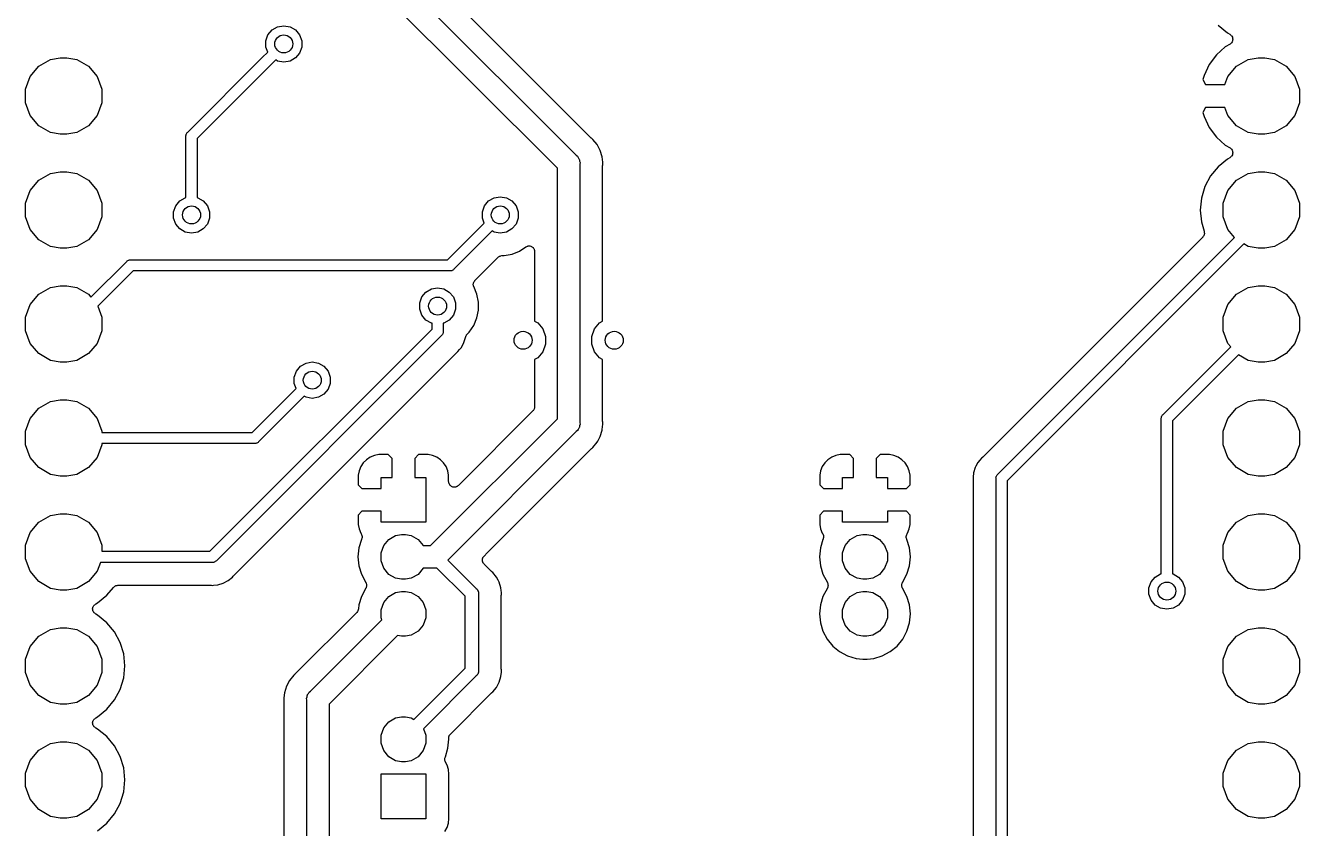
# Model space of a CAD drawing. Extents: x 10 to 287, y -200 to -10.
# Drawn here: x 113.37 to 141.77, y -114.38 to -96.49 of the extents above; entities that cross this region are included whole.
import ezdxf

# ---------------------------------------------------------------- set-up
doc = ezdxf.new("R2010")
doc.units = 0
doc.header["$MEASUREMENT"] = 0
doc.layers.add('BLACK', color=7, linetype='CONTINUOUS')

msp = doc.modelspace()

# ---------------------------------------------------------------- linework, layer by layer
at = {"layer": 'BLACK', "linetype": 'CONTINUOUS'}
for p, q in [((117.09, -90.8284), (125.645, -99.3835)), ((125.226, -99.6716), (116.671, -91.1165)), ((125.981, -99.0013), (119.03, -92.05)), ((118.865, -96.5899), (118.987, -96.5193)), ((118.987, -96.5193), (119.126, -96.4948)), ((119.126, -96.4948), (119.265, -96.5193)), ((119.265, -96.5193), (119.387, -96.5899)), ((139.953, -96.4865), (140.16, -96.6562)), ((118.726, -96.8305), (118.774, -96.6979)), ((118.726, -96.9715), (118.726, -96.8305)), ((118.774, -96.6979), (118.865, -96.5899)), ((119.387, -96.5899), (119.478, -96.6979)), ((119.478, -96.6979), (119.526, -96.8305)), ((119.526, -96.8305), (119.526, -96.9715)), ((140.16, -96.6562), (140.213, -96.6848)), ((140.213, -96.6848), (140.214, -96.6856)), ((140.214, -96.6856), (140.216, -96.686)), ((140.216, -96.686), (140.232, -96.6991)), ((140.232, -96.6991), (140.248, -96.712)), ((140.248, -96.712), (140.249, -96.7131)), ((140.249, -96.7131), (140.25, -96.7138)), ((140.25, -96.7138), (140.26, -96.7318)), ((140.26, -96.7318), (140.271, -96.7495)), ((140.274, -96.8386), (140.263, -96.8568)), ((140.271, -96.7495), (140.272, -96.7507)), ((140.272, -96.7507), (140.272, -96.7517)), ((140.272, -96.7517), (140.276, -96.7723)), ((140.277, -96.8157), (140.274, -96.8363)), ((140.274, -96.8363), (140.274, -96.8374)), ((140.274, -96.8374), (140.274, -96.8386)), ((140.276, -96.7723), (140.281, -96.7926)), ((140.281, -96.7951), (140.277, -96.8157)), ((140.281, -96.7926), (140.28, -96.7939)), ((140.28, -96.7939), (140.281, -96.7951)), ((118.645, -97.2049), (118.767, -97.0835)), ((118.767, -97.0835), (118.726, -96.9715)), ((119.478, -97.1041), (119.387, -97.2121)), ((119.526, -96.9715), (119.478, -97.1041)), ((140.112, -96.9691), (139.915, -97.1473)), ((140.219, -96.9059), (140.112, -96.9691)), ((140.22, -96.9051), (140.219, -96.9059)), ((140.221, -96.9046), (140.22, -96.9051)), ((140.236, -96.8907), (140.221, -96.9046)), ((140.252, -96.8771), (140.236, -96.8907)), ((140.253, -96.876), (140.252, -96.8771)), ((140.254, -96.8752), (140.253, -96.876)), ((140.263, -96.8568), (140.254, -96.8752)), ((113.471, -97.63), (113.663, -97.4004)), ((113.663, -97.4004), (113.923, -97.2505)), ((113.923, -97.2505), (114.144, -97.2116)), ((114.144, -97.2116), (114.293, -97.2116)), ((114.293, -97.2116), (114.513, -97.2505)), ((114.513, -97.2505), (114.773, -97.4004)), ((114.773, -97.4004), (114.966, -97.63)), ((116.985, -98.8648), (118.645, -97.2049)), ((118.822, -97.3817), (117.195, -99.0088)), ((118.645, -97.2049), (118.645, -97.2049)), ((118.945, -97.2585), (118.822, -97.3817)), ((118.822, -97.3817), (118.822, -97.3817)), ((118.987, -97.2827), (118.945, -97.2585)), ((119.126, -97.3072), (118.987, -97.2827)), ((119.265, -97.2827), (119.126, -97.3072)), ((119.387, -97.2121), (119.265, -97.2827)), ((139.756, -97.3606), (139.64, -97.6035)), ((139.915, -97.1473), (139.756, -97.3606)), ((140.171, -97.63), (140.363, -97.4004)), ((140.363, -97.4004), (140.623, -97.2505)), ((140.623, -97.2505), (140.844, -97.2116)), ((140.844, -97.2116), (140.992, -97.2116)), ((140.992, -97.2116), (141.213, -97.2505)), ((141.213, -97.2505), (141.473, -97.4004)), ((141.473, -97.4004), (141.666, -97.63)), ((113.368, -97.9117), (113.471, -97.63)), ((114.966, -97.63), (115.068, -97.9117)), ((139.64, -97.6035), (139.613, -97.6916)), ((139.613, -97.6916), (139.674, -97.8076)), ((140.106, -97.8076), (140.171, -97.63)), ((141.666, -97.63), (141.768, -97.9117)), ((113.368, -98.2115), (113.368, -97.9117)), ((115.068, -97.9117), (115.068, -98.2115)), ((139.674, -97.8076), (140.106, -97.8076)), ((141.768, -97.9117), (141.768, -98.2115)), ((113.471, -98.4932), (113.368, -98.2115)), ((115.068, -98.2115), (114.966, -98.4932)), ((141.768, -98.2115), (141.666, -98.4932)), ((113.663, -98.7228), (113.471, -98.4932)), ((114.966, -98.4932), (114.773, -98.7228)), ((139.674, -98.3156), (139.613, -98.4316)), ((139.613, -98.4316), (139.64, -98.5197)), ((139.64, -98.5197), (139.756, -98.7626)), ((140.106, -98.3156), (139.674, -98.3156)), ((140.171, -98.4932), (140.106, -98.3156)), ((140.363, -98.7228), (140.171, -98.4932)), ((141.666, -98.4932), (141.473, -98.7228)), ((113.923, -98.8727), (113.663, -98.7228)), ((114.773, -98.7228), (114.513, -98.8727)), ((139.756, -98.7626), (139.915, -98.9759)), ((140.623, -98.8727), (140.363, -98.7228)), ((141.473, -98.7228), (141.213, -98.8727)), ((114.144, -98.9116), (113.923, -98.8727)), ((114.293, -98.9116), (114.144, -98.9116)), ((114.513, -98.8727), (114.293, -98.9116)), ((116.944, -98.9459), (116.948, -98.9299)), ((116.945, -98.9625), (116.944, -98.9459)), ((116.945, -100.327), (116.945, -98.9625)), ((116.948, -98.9299), (116.951, -98.9136)), ((116.951, -98.9136), (116.954, -98.9088)), ((116.954, -98.9088), (116.955, -98.9034)), ((116.955, -98.9034), (116.964, -98.8898)), ((116.964, -98.8898), (116.973, -98.8754)), ((116.973, -98.8754), (116.985, -98.8648)), ((117.195, -99.0088), (117.195, -100.327)), ((125.986, -99.0049), (125.981, -99.0013)), ((125.99, -99.0096), (125.986, -99.0049)), ((126.015, -99.0294), (125.99, -99.0096)), ((126.109, -99.1448), (126.015, -99.0294)), ((139.915, -98.9759), (140.112, -99.1541)), ((140.844, -98.9116), (140.623, -98.8727)), ((140.992, -98.9116), (140.844, -98.9116)), ((141.213, -98.8727), (140.992, -98.9116)), ((125.645, -99.3835), (125.67, -99.4048)), ((126.18, -99.2765), (126.109, -99.1448)), ((126.223, -99.4194), (126.18, -99.2765)), ((140.112, -99.1541), (140.219, -99.2173)), ((140.219, -99.2173), (140.22, -99.2181)), ((140.22, -99.2181), (140.221, -99.2186)), ((140.221, -99.2186), (140.236, -99.2325)), ((140.236, -99.2325), (140.252, -99.2461)), ((140.26, -99.3914), (140.25, -99.4094)), ((140.252, -99.2461), (140.253, -99.2472)), ((140.253, -99.2472), (140.254, -99.248)), ((140.254, -99.248), (140.263, -99.2664)), ((140.271, -99.3737), (140.26, -99.3914)), ((140.263, -99.2664), (140.274, -99.2846)), ((140.272, -99.3725), (140.271, -99.3737)), ((140.276, -99.3509), (140.272, -99.3715)), ((140.272, -99.3715), (140.272, -99.3725)), ((140.274, -99.2846), (140.274, -99.2858)), ((140.274, -99.2858), (140.274, -99.2869)), ((140.274, -99.2869), (140.277, -99.3075)), ((140.281, -99.3306), (140.276, -99.3509)), ((140.277, -99.3075), (140.281, -99.3281)), ((140.281, -99.3281), (140.28, -99.3293)), ((140.28, -99.3293), (140.281, -99.3306)), ((125.226, -105.252), (125.226, -99.6716)), ((125.67, -99.4048), (125.687, -99.4335)), ((125.687, -99.4335), (125.706, -99.4607)), ((125.706, -99.4607), (125.709, -99.4715)), ((125.709, -99.4715), (125.715, -99.4812)), ((125.715, -99.4812), (125.72, -99.5138)), ((125.72, -99.5138), (125.729, -99.5459)), ((125.729, -99.5459), (125.726, -99.5789)), ((125.726, -99.5789), (125.726, -105.344)), ((126.235, -99.537), (126.223, -99.4194)), ((126.234, -99.6115), (126.235, -99.6053)), ((126.234, -103.077), (126.234, -99.6115)), ((126.238, -99.568), (126.235, -99.537)), ((126.235, -99.537), (126.235, -99.537)), ((126.235, -99.537), (126.235, -99.537)), ((126.235, -99.599), (126.238, -99.568)), ((126.235, -99.6053), (126.235, -99.599)), ((139.953, -99.6367), (139.783, -99.8435)), ((140.16, -99.467), (139.953, -99.6367)), ((140.213, -99.4384), (140.16, -99.467)), ((140.214, -99.4376), (140.213, -99.4384)), ((140.216, -99.4372), (140.214, -99.4376)), ((140.232, -99.4241), (140.216, -99.4372)), ((140.248, -99.4112), (140.232, -99.4241)), ((140.249, -99.4101), (140.248, -99.4112)), ((140.25, -99.4094), (140.249, -99.4101)), ((113.471, -100.17), (113.663, -99.9404)), ((113.663, -99.9404), (113.923, -99.7905)), ((113.923, -99.7905), (114.144, -99.7516)), ((114.144, -99.7516), (114.293, -99.7516)), ((114.293, -99.7516), (114.513, -99.7905)), ((114.513, -99.7905), (114.773, -99.9404)), ((114.773, -99.9404), (114.966, -100.17)), ((139.783, -99.8435), (139.657, -100.079)), ((140.171, -100.17), (140.363, -99.9404)), ((140.363, -99.9404), (140.623, -99.7905)), ((140.623, -99.7905), (140.844, -99.7516)), ((140.844, -99.7516), (140.992, -99.7516)), ((140.992, -99.7516), (141.213, -99.7905)), ((141.213, -99.7905), (141.473, -99.9404)), ((141.473, -99.9404), (141.666, -100.17)), ((113.368, -100.452), (113.471, -100.17)), ((114.966, -100.17), (115.068, -100.452)), ((139.657, -100.079), (139.58, -100.335)), ((140.068, -100.452), (140.171, -100.17)), ((141.666, -100.17), (141.768, -100.452)), ((113.368, -100.751), (113.368, -100.452)), ((115.068, -100.452), (115.068, -100.751)), ((116.67, -100.64), (116.718, -100.508)), ((116.718, -100.508), (116.809, -100.4)), ((116.809, -100.4), (116.931, -100.329)), ((116.931, -100.329), (116.945, -100.327)), ((117.195, -100.327), (117.209, -100.329)), ((117.209, -100.329), (117.331, -100.4)), ((117.331, -100.4), (117.422, -100.508)), ((117.422, -100.508), (117.47, -100.64)), ((123.552, -100.64), (123.6, -100.508)), ((123.6, -100.508), (123.691, -100.4)), ((123.691, -100.4), (123.813, -100.329)), ((123.813, -100.329), (123.952, -100.305)), ((123.952, -100.305), (124.091, -100.329)), ((124.091, -100.329), (124.213, -100.4)), ((124.213, -100.4), (124.304, -100.508)), ((124.304, -100.508), (124.352, -100.64)), ((139.58, -100.335), (139.553, -100.602)), ((140.068, -100.751), (140.068, -100.452)), ((141.768, -100.452), (141.768, -100.751)), ((113.471, -101.033), (113.368, -100.751)), ((115.068, -100.751), (114.966, -101.033)), ((116.67, -100.782), (116.67, -100.64)), ((116.718, -100.914), (116.67, -100.782)), ((117.47, -100.782), (117.422, -100.914)), ((117.47, -100.64), (117.47, -100.782)), ((123.552, -100.782), (123.552, -100.64)), ((123.593, -100.893), (123.552, -100.782)), ((124.352, -100.782), (124.304, -100.914)), ((124.352, -100.64), (124.352, -100.782)), ((139.553, -100.602), (139.58, -100.868)), ((140.171, -101.033), (140.068, -100.751)), ((141.768, -100.751), (141.666, -101.033)), ((113.663, -101.263), (113.471, -101.033)), ((114.966, -101.033), (114.773, -101.263)), ((116.809, -101.022), (116.718, -100.914)), ((116.931, -101.093), (116.809, -101.022)), ((117.07, -101.117), (116.931, -101.093)), ((117.209, -101.093), (117.07, -101.117)), ((117.331, -101.022), (117.209, -101.093)), ((117.422, -100.914), (117.331, -101.022)), ((122.776, -101.71), (123.471, -101.015)), ((123.471, -101.015), (123.593, -100.893)), ((123.471, -101.015), (123.471, -101.015)), ((123.771, -101.069), (123.648, -101.192)), ((123.813, -101.093), (123.771, -101.069)), ((123.952, -101.117), (123.813, -101.093)), ((124.091, -101.093), (123.952, -101.117)), ((124.213, -101.022), (124.091, -101.093)), ((124.304, -100.914), (124.213, -101.022)), ((139.58, -100.868), (139.643, -101.077)), ((139.643, -101.077), (139.644, -101.08)), ((139.644, -101.08), (139.644, -101.081)), ((139.644, -101.081), (139.646, -101.101)), ((139.646, -101.101), (139.649, -101.121)), ((140.321, -101.213), (140.171, -101.033)), ((141.666, -101.033), (141.473, -101.263)), ((113.923, -101.413), (113.663, -101.263)), ((114.773, -101.263), (114.513, -101.413)), ((123.648, -101.192), (122.92, -101.92)), ((123.648, -101.192), (123.648, -101.192)), ((139.612, -101.204), (134.707, -106.109)), ((135.043, -106.491), (140.321, -101.213)), ((140.529, -101.359), (135.253, -106.635)), ((139.613, -101.202), (139.612, -101.204)), ((139.614, -101.201), (139.613, -101.202)), ((139.625, -101.184), (139.614, -101.201)), ((139.637, -101.168), (139.625, -101.184)), ((139.639, -101.164), (139.637, -101.166)), ((139.637, -101.166), (139.637, -101.168)), ((139.643, -101.145), (139.639, -101.164)), ((139.648, -101.125), (139.643, -101.145)), ((139.649, -101.121), (139.648, -101.123)), ((139.648, -101.123), (139.648, -101.125)), ((140.623, -101.413), (140.529, -101.359)), ((141.473, -101.263), (141.213, -101.413)), ((114.144, -101.452), (113.923, -101.413)), ((114.293, -101.452), (114.144, -101.452)), ((114.513, -101.413), (114.293, -101.452)), ((123.386, -102.172), (123.902, -101.656)), ((123.902, -101.656), (123.907, -101.653)), ((123.907, -101.653), (123.91, -101.649)), ((123.91, -101.649), (123.925, -101.64)), ((123.925, -101.64), (123.938, -101.631)), ((123.938, -101.631), (123.944, -101.629)), ((123.944, -101.629), (123.948, -101.627)), ((123.948, -101.627), (123.965, -101.624)), ((123.965, -101.624), (123.981, -101.619)), ((123.981, -101.619), (123.986, -101.62)), ((123.986, -101.62), (123.992, -101.619)), ((123.992, -101.619), (124.041, -101.619)), ((124.041, -101.619), (124.217, -101.584)), ((124.217, -101.584), (124.382, -101.516)), ((124.382, -101.516), (124.52, -101.423)), ((124.52, -101.423), (124.524, -101.422)), ((124.524, -101.422), (124.527, -101.419)), ((124.527, -101.419), (124.544, -101.413)), ((124.544, -101.413), (124.561, -101.405)), ((124.561, -101.405), (124.565, -101.405)), ((124.565, -101.405), (124.569, -101.404)), ((124.569, -101.404), (124.587, -101.404)), ((124.587, -101.404), (124.605, -101.403)), ((124.605, -101.403), (124.609, -101.404)), ((124.609, -101.404), (124.613, -101.404)), ((124.613, -101.404), (124.63, -101.41)), ((124.63, -101.41), (124.647, -101.415)), ((124.647, -101.415), (124.651, -101.417)), ((124.651, -101.417), (124.654, -101.419)), ((124.654, -101.419), (124.668, -101.43)), ((124.668, -101.43), (124.683, -101.441)), ((124.683, -101.441), (124.685, -101.444)), ((124.685, -101.444), (124.688, -101.447)), ((124.688, -101.447), (124.697, -101.463)), ((124.697, -101.463), (124.707, -101.478)), ((124.707, -101.478), (124.708, -101.482)), ((124.708, -101.482), (124.71, -101.485)), ((124.71, -101.485), (124.713, -101.503)), ((124.713, -101.503), (124.718, -101.521)), ((124.718, -101.521), (124.717, -101.525)), ((124.717, -101.525), (124.718, -101.529)), ((124.718, -101.529), (124.718, -103.077)), ((140.844, -101.452), (140.623, -101.413)), ((140.992, -101.452), (140.844, -101.452)), ((141.213, -101.413), (140.992, -101.452)), ((114.828, -102.546), (115.624, -101.75)), ((115.624, -101.75), (115.634, -101.738)), ((115.634, -101.738), (115.649, -101.729)), ((115.649, -101.729), (115.662, -101.72)), ((115.662, -101.72), (115.668, -101.719)), ((115.668, -101.719), (115.673, -101.716)), ((115.673, -101.716), (115.689, -101.713)), ((115.689, -101.713), (115.705, -101.709)), ((115.705, -101.709), (115.721, -101.71)), ((115.721, -101.71), (122.776, -101.71)), ((122.871, -101.954), (122.855, -101.957)), ((122.876, -101.951), (122.871, -101.954)), ((122.882, -101.95), (122.876, -101.951)), ((122.895, -101.941), (122.882, -101.95)), ((122.91, -101.932), (122.895, -101.941)), ((122.92, -101.92), (122.91, -101.932)), ((115.768, -101.96), (114.98, -102.748)), ((122.823, -101.96), (115.768, -101.96)), ((122.839, -101.961), (122.823, -101.96)), ((122.855, -101.957), (122.839, -101.961)), ((123.349, -102.251), (123.353, -102.237)), ((123.353, -102.237), (123.355, -102.224)), ((123.355, -102.224), (123.359, -102.216)), ((123.359, -102.216), (123.361, -102.208)), ((123.361, -102.208), (123.369, -102.197)), ((123.369, -102.197), (123.375, -102.185)), ((123.375, -102.185), (123.381, -102.179)), ((123.381, -102.179), (123.386, -102.172)), ((113.471, -102.71), (113.663, -102.48)), ((113.663, -102.48), (113.923, -102.331)), ((113.923, -102.331), (114.144, -102.292)), ((114.144, -102.292), (114.293, -102.292)), ((114.293, -102.292), (114.513, -102.331)), ((114.513, -102.331), (114.773, -102.48)), ((114.773, -102.48), (114.828, -102.546)), ((122.203, -102.54), (122.294, -102.432)), ((122.294, -102.432), (122.416, -102.361)), ((122.416, -102.361), (122.555, -102.337)), ((122.555, -102.337), (122.694, -102.361)), ((122.694, -102.361), (122.816, -102.432)), ((122.816, -102.432), (122.907, -102.54)), ((123.35, -102.259), (123.349, -102.251)), ((123.349, -102.267), (123.35, -102.259)), ((123.352, -102.281), (123.349, -102.267)), ((123.353, -102.295), (123.352, -102.281)), ((123.357, -102.302), (123.353, -102.295)), ((123.359, -102.31), (123.357, -102.302)), ((123.428, -102.478), (123.359, -102.31)), ((123.463, -102.654), (123.428, -102.478)), ((140.171, -102.71), (140.363, -102.48)), ((140.363, -102.48), (140.623, -102.331)), ((140.623, -102.331), (140.844, -102.292)), ((140.844, -102.292), (140.992, -102.292)), ((140.992, -102.292), (141.213, -102.331)), ((141.213, -102.331), (141.473, -102.48)), ((141.473, -102.48), (141.666, -102.71)), ((113.368, -102.992), (113.471, -102.71)), ((114.98, -102.748), (115.068, -102.992)), ((122.155, -102.672), (122.203, -102.54)), ((122.155, -102.814), (122.155, -102.672)), ((122.907, -102.54), (122.955, -102.672)), ((122.955, -102.672), (122.955, -102.814)), ((123.463, -102.832), (123.463, -102.654)), ((140.068, -102.992), (140.171, -102.71)), ((141.666, -102.71), (141.768, -102.992)), ((113.368, -103.291), (113.368, -102.992)), ((115.068, -102.992), (115.068, -103.291)), ((122.203, -102.946), (122.155, -102.814)), ((122.294, -103.054), (122.203, -102.946)), ((122.416, -103.125), (122.294, -103.054)), ((122.816, -103.054), (122.694, -103.125)), ((122.907, -102.946), (122.816, -103.054)), ((122.955, -102.814), (122.907, -102.946)), ((123.36, -103.173), (123.428, -103.008)), ((123.428, -103.008), (123.463, -102.832)), ((124.718, -103.077), (124.786, -103.116)), ((126.166, -103.116), (126.234, -103.077)), ((140.068, -103.291), (140.068, -102.992)), ((141.768, -102.992), (141.768, -103.291)), ((113.471, -103.573), (113.368, -103.291)), ((115.068, -103.291), (114.966, -103.573)), ((117.481, -108.206), (122.43, -103.257)), ((122.43, -103.127), (122.416, -103.125)), ((122.43, -103.257), (122.43, -103.127)), ((122.661, -103.376), (122.652, -103.39)), ((122.67, -103.362), (122.661, -103.376)), ((122.671, -103.357), (122.67, -103.362)), ((122.674, -103.352), (122.671, -103.357)), ((122.677, -103.336), (122.674, -103.352)), ((122.681, -103.32), (122.677, -103.336)), ((122.694, -103.125), (122.68, -103.127)), ((122.68, -103.127), (122.68, -103.303)), ((122.68, -103.303), (122.681, -103.32)), ((123.202, -103.382), (123.209, -103.375)), ((123.209, -103.375), (123.214, -103.368)), ((123.214, -103.368), (123.26, -103.322)), ((123.26, -103.322), (123.36, -103.173)), ((124.786, -103.116), (124.9, -103.251)), ((124.9, -103.251), (124.96, -103.417)), ((125.992, -103.417), (126.052, -103.251)), ((126.052, -103.251), (126.166, -103.116)), ((140.171, -103.573), (140.068, -103.291)), ((141.768, -103.291), (141.666, -103.573)), ((113.663, -103.803), (113.471, -103.573)), ((114.966, -103.573), (114.773, -103.803)), ((122.64, -103.401), (117.625, -108.416)), ((122.652, -103.39), (122.64, -103.401)), ((123.084, -103.662), (123.143, -103.552)), ((123.143, -103.552), (123.182, -103.421)), ((123.182, -103.421), (123.187, -103.413)), ((123.187, -103.413), (123.189, -103.404)), ((123.189, -103.404), (123.196, -103.393)), ((123.196, -103.393), (123.202, -103.382)), ((124.96, -103.593), (124.9, -103.759)), ((124.96, -103.417), (124.96, -103.593)), ((125.992, -103.593), (125.992, -103.417)), ((126.052, -103.759), (125.992, -103.593)), ((138.726, -105.156), (140.234, -103.649)), ((140.234, -103.649), (140.171, -103.573)), ((141.666, -103.573), (141.473, -103.803)), ((113.923, -103.953), (113.663, -103.803)), ((114.773, -103.803), (114.513, -103.953)), ((120.35, -106.409), (122.976, -103.783)), ((122.976, -103.783), (122.981, -103.779)), ((122.981, -103.779), (122.985, -103.774)), ((122.985, -103.774), (123.005, -103.758)), ((123.005, -103.758), (123.044, -103.71)), ((123.044, -103.71), (123.084, -103.662)), ((123.044, -103.71), (123.044, -103.71)), ((124.786, -103.894), (124.718, -103.933)), ((124.718, -103.933), (124.718, -104.989)), ((124.9, -103.759), (124.786, -103.894)), ((126.166, -103.894), (126.052, -103.759)), ((126.234, -103.933), (126.166, -103.894)), ((126.234, -105.312), (126.234, -103.933)), ((140.408, -103.829), (138.936, -105.3)), ((140.623, -103.953), (140.408, -103.829)), ((141.473, -103.803), (141.213, -103.953)), ((114.144, -103.992), (113.923, -103.953)), ((114.293, -103.992), (114.144, -103.992)), ((114.513, -103.953), (114.293, -103.992)), ((119.361, -104.323), (119.409, -104.191)), ((119.409, -104.191), (119.5, -104.083)), ((119.5, -104.083), (119.622, -104.012)), ((119.622, -104.012), (119.761, -103.988)), ((119.761, -103.988), (119.9, -104.012)), ((119.9, -104.012), (120.022, -104.083)), ((120.022, -104.083), (120.113, -104.191)), ((120.113, -104.191), (120.161, -104.323)), ((140.844, -103.992), (140.623, -103.953)), ((140.992, -103.992), (140.844, -103.992)), ((141.213, -103.953), (140.992, -103.992)), ((119.361, -104.465), (119.361, -104.323)), ((119.402, -104.576), (119.361, -104.465)), ((120.161, -104.465), (120.113, -104.597)), ((120.161, -104.323), (120.161, -104.465)), ((118.422, -105.557), (119.28, -104.698)), ((119.28, -104.698), (119.402, -104.576)), ((119.28, -104.698), (119.28, -104.698)), ((119.58, -104.752), (119.457, -104.875)), ((119.622, -104.776), (119.58, -104.752)), ((119.761, -104.8), (119.622, -104.776)), ((119.9, -104.776), (119.761, -104.8)), ((120.022, -104.705), (119.9, -104.776)), ((120.113, -104.597), (120.022, -104.705)), ((113.471, -105.25), (113.663, -105.02)), ((113.663, -105.02), (113.923, -104.871)), ((113.923, -104.871), (114.144, -104.832)), ((114.144, -104.832), (114.293, -104.832)), ((114.293, -104.832), (114.513, -104.871)), ((114.513, -104.871), (114.773, -105.02)), ((114.773, -105.02), (114.966, -105.25)), ((119.457, -104.875), (118.566, -105.766)), ((119.457, -104.875), (119.457, -104.875)), ((124.681, -105.078), (123.018, -106.741)), ((124.684, -105.074), (124.681, -105.078)), ((124.688, -105.07), (124.684, -105.074)), ((124.697, -105.056), (124.688, -105.07)), ((124.706, -105.042), (124.697, -105.056)), ((124.708, -105.037), (124.706, -105.042)), ((124.71, -105.032), (124.708, -105.037)), ((124.713, -105.016), (124.71, -105.032)), ((124.718, -105), (124.713, -105.016)), ((124.718, -104.989), (124.717, -104.994)), ((124.717, -104.994), (124.718, -105)), ((140.171, -105.25), (140.363, -105.02)), ((140.363, -105.02), (140.623, -104.871)), ((140.623, -104.871), (140.844, -104.832)), ((140.844, -104.832), (140.992, -104.832)), ((140.992, -104.832), (141.213, -104.871)), ((141.213, -104.871), (141.473, -105.02)), ((141.473, -105.02), (141.666, -105.25)), ((113.368, -105.532), (113.471, -105.25)), ((114.966, -105.25), (115.068, -105.532)), ((122.397, -108.081), (125.226, -105.252)), ((125.726, -105.344), (125.729, -105.377)), ((126.235, -105.318), (126.234, -105.312)), ((126.235, -105.324), (126.235, -105.318)), ((126.238, -105.355), (126.235, -105.324)), ((126.235, -105.386), (126.238, -105.355)), ((138.685, -105.238), (138.689, -105.222)), ((138.686, -105.254), (138.685, -105.238)), ((138.686, -108.709), (138.686, -105.254)), ((138.689, -105.222), (138.692, -105.205)), ((138.692, -105.205), (138.695, -105.2)), ((138.695, -105.2), (138.696, -105.195)), ((138.696, -105.195), (138.705, -105.181)), ((138.705, -105.181), (138.714, -105.167)), ((138.714, -105.167), (138.726, -105.156)), ((138.936, -105.3), (138.936, -108.709)), ((140.068, -105.532), (140.171, -105.25)), ((141.666, -105.25), (141.768, -105.532)), ((113.368, -105.831), (113.368, -105.532)), ((115.068, -105.532), (115.068, -105.557)), ((115.068, -105.557), (118.422, -105.557)), ((125.645, -105.54), (122.783, -108.402)), ((125.67, -105.518), (125.645, -105.54)), ((125.687, -105.49), (125.67, -105.518)), ((125.706, -105.462), (125.687, -105.49)), ((125.709, -105.452), (125.706, -105.462)), ((125.715, -105.442), (125.709, -105.452)), ((125.72, -105.409), (125.715, -105.442)), ((125.729, -105.377), (125.72, -105.409)), ((126.123, -105.753), (126.18, -105.647)), ((126.18, -105.647), (126.223, -105.504)), ((126.223, -105.504), (126.232, -105.417)), ((126.232, -105.417), (126.235, -105.386)), ((126.232, -105.417), (126.232, -105.417)), ((126.235, -105.386), (126.235, -105.386)), ((140.068, -105.831), (140.068, -105.532)), ((141.768, -105.532), (141.768, -105.831)), ((113.471, -106.113), (113.368, -105.831)), ((115.068, -105.831), (114.966, -106.113)), ((118.468, -105.807), (115.068, -105.807)), ((115.068, -105.807), (115.068, -105.831)), ((118.484, -105.808), (118.468, -105.807)), ((118.5, -105.804), (118.484, -105.808)), ((118.517, -105.801), (118.5, -105.804)), ((118.522, -105.798), (118.517, -105.801)), ((118.527, -105.797), (118.522, -105.798)), ((118.541, -105.787), (118.527, -105.797)), ((118.555, -105.779), (118.541, -105.787)), ((118.566, -105.766), (118.555, -105.779)), ((125.494, -106.409), (125.981, -105.922)), ((125.981, -105.922), (125.986, -105.918)), ((125.986, -105.918), (125.99, -105.913)), ((125.99, -105.913), (126.015, -105.894)), ((126.015, -105.894), (126.109, -105.778)), ((126.109, -105.778), (126.123, -105.753)), ((126.123, -105.753), (126.123, -105.753)), ((140.171, -106.113), (140.068, -105.831)), ((141.768, -105.831), (141.666, -106.113)), ((113.663, -106.343), (113.471, -106.113)), ((114.966, -106.113), (114.773, -106.343)), ((120.969, -106.166), (120.898, -106.237)), ((121.052, -106.111), (120.969, -106.166)), ((121.145, -106.073), (121.052, -106.111)), ((121.243, -106.053), (121.145, -106.073)), ((121.455, -106.053), (121.243, -106.053)), ((121.539, -106.137), (121.455, -106.053)), ((121.539, -106.561), (121.539, -106.137)), ((122.131, -106.053), (122.047, -106.137)), ((122.047, -106.137), (122.047, -106.561)), ((122.343, -106.053), (122.131, -106.053)), ((122.441, -106.073), (122.343, -106.053)), ((122.534, -106.111), (122.441, -106.073)), ((122.617, -106.166), (122.534, -106.111)), ((122.688, -106.237), (122.617, -106.166)), ((131.256, -106.166), (131.185, -106.237)), ((131.339, -106.111), (131.256, -106.166)), ((131.432, -106.073), (131.339, -106.111)), ((131.53, -106.053), (131.432, -106.073)), ((131.742, -106.053), (131.53, -106.053)), ((131.826, -106.137), (131.742, -106.053)), ((131.826, -106.561), (131.826, -106.137)), ((132.418, -106.053), (132.334, -106.137)), ((132.334, -106.137), (132.334, -106.561)), ((132.63, -106.053), (132.418, -106.053)), ((132.728, -106.073), (132.63, -106.053)), ((132.821, -106.111), (132.728, -106.073)), ((132.904, -106.166), (132.821, -106.111)), ((132.975, -106.237), (132.904, -106.166)), ((134.644, -106.175), (134.599, -106.229)), ((134.678, -106.133), (134.644, -106.175)), ((134.644, -106.175), (134.644, -106.175)), ((134.698, -106.117), (134.678, -106.133)), ((134.702, -106.112), (134.698, -106.117)), ((134.707, -106.109), (134.702, -106.112)), ((140.363, -106.343), (140.171, -106.113)), ((141.666, -106.113), (141.473, -106.343)), ((113.923, -106.493), (113.663, -106.343)), ((114.144, -106.532), (113.923, -106.493)), ((114.513, -106.493), (114.293, -106.532)), ((114.773, -106.343), (114.513, -106.493)), ((118.007, -108.752), (120.35, -106.409)), ((120.35, -106.409), (120.35, -106.409)), ((120.805, -106.413), (120.785, -106.511)), ((120.843, -106.32), (120.805, -106.413)), ((120.898, -106.237), (120.843, -106.32)), ((122.743, -106.32), (122.688, -106.237)), ((122.781, -106.413), (122.743, -106.32)), ((122.801, -106.511), (122.781, -106.413)), ((123.662, -108.241), (125.494, -106.409)), ((125.494, -106.409), (125.494, -106.409)), ((131.092, -106.413), (131.072, -106.511)), ((131.13, -106.32), (131.092, -106.413)), ((131.185, -106.237), (131.13, -106.32)), ((133.03, -106.32), (132.975, -106.237)), ((133.068, -106.413), (133.03, -106.32)), ((133.088, -106.511), (133.068, -106.413)), ((134.504, -106.459), (134.494, -106.558)), ((134.54, -106.339), (134.504, -106.459)), ((134.555, -106.313), (134.54, -106.339)), ((134.599, -106.229), (134.555, -106.313)), ((135.031, -106.501), (135.043, -106.491)), ((140.623, -106.493), (140.363, -106.343)), ((140.844, -106.532), (140.623, -106.493)), ((141.213, -106.493), (140.992, -106.532)), ((141.473, -106.343), (141.213, -106.493)), ((114.293, -106.532), (114.144, -106.532)), ((120.785, -106.511), (120.785, -106.723)), ((120.785, -106.723), (120.869, -106.807)), ((121.293, -106.807), (121.293, -106.561)), ((121.293, -106.561), (121.539, -106.561)), ((122.047, -106.561), (122.293, -106.561)), ((122.293, -106.561), (122.293, -107.561)), ((122.801, -106.652), (122.801, -106.511)), ((122.804, -106.668), (122.801, -106.652)), ((122.805, -106.684), (122.804, -106.668)), ((122.808, -106.689), (122.805, -106.684)), ((122.809, -106.695), (122.808, -106.689)), ((122.817, -106.709), (122.809, -106.695)), ((122.824, -106.724), (122.817, -106.709)), ((122.828, -106.728), (122.824, -106.724)), ((122.831, -106.733), (122.828, -106.728)), ((122.843, -106.744), (122.831, -106.733)), ((122.855, -106.756), (122.843, -106.744)), ((122.86, -106.758), (122.855, -106.756)), ((122.864, -106.762), (122.86, -106.758)), ((122.88, -106.767), (122.864, -106.762)), ((122.895, -106.774), (122.88, -106.767)), ((122.901, -106.775), (122.895, -106.774)), ((122.906, -106.777), (122.901, -106.775)), ((122.923, -106.777), (122.906, -106.777)), ((122.939, -106.778), (122.923, -106.777)), ((122.944, -106.777), (122.939, -106.778)), ((122.95, -106.777), (122.944, -106.777)), ((122.966, -106.771), (122.95, -106.777)), ((122.982, -106.767), (122.966, -106.771)), ((122.986, -106.763), (122.982, -106.767)), ((122.991, -106.762), (122.986, -106.763)), ((123.004, -106.751), (122.991, -106.762)), ((123.018, -106.741), (123.004, -106.751)), ((131.072, -106.511), (131.072, -106.723)), ((131.072, -106.723), (131.156, -106.807)), ((131.58, -106.807), (131.58, -106.561)), ((131.58, -106.561), (131.826, -106.561)), ((132.334, -106.561), (132.58, -106.561)), ((132.58, -106.561), (132.58, -106.807)), ((133.004, -106.807), (133.088, -106.723)), ((133.088, -106.723), (133.088, -106.511)), ((134.494, -106.558), (134.492, -106.583)), ((134.492, -106.583), (134.494, -106.608)), ((134.494, -106.558), (134.494, -106.558)), ((134.494, -106.558), (134.494, -106.558)), ((134.494, -106.608), (134.494, -106.614)), ((134.494, -106.614), (134.495, -106.62)), ((134.495, -106.62), (134.495, -124.113)), ((135.002, -106.572), (135.006, -106.556)), ((135.003, -106.588), (135.002, -106.572)), ((135.003, -124.376), (135.003, -106.588)), ((135.006, -106.556), (135.009, -106.539)), ((135.009, -106.539), (135.012, -106.535)), ((135.012, -106.535), (135.013, -106.529)), ((135.013, -106.529), (135.022, -106.516)), ((135.022, -106.516), (135.031, -106.501)), ((135.253, -106.635), (135.253, -124.423)), ((140.992, -106.532), (140.844, -106.532)), ((120.869, -106.807), (121.293, -106.807)), ((131.156, -106.807), (131.58, -106.807)), ((132.58, -106.807), (133.004, -106.807)), ((120.869, -107.315), (120.785, -107.399)), ((121.293, -107.315), (120.869, -107.315)), ((121.293, -107.561), (121.293, -107.315)), ((131.156, -107.315), (131.072, -107.399)), ((131.58, -107.315), (131.156, -107.315)), ((131.58, -107.561), (131.58, -107.315)), ((132.58, -107.315), (132.58, -107.561)), ((133.004, -107.315), (132.58, -107.315)), ((133.088, -107.399), (133.004, -107.315)), ((113.471, -107.79), (113.663, -107.56)), ((113.663, -107.56), (113.923, -107.411)), ((113.923, -107.411), (114.144, -107.372)), ((114.144, -107.372), (114.293, -107.372)), ((114.293, -107.372), (114.513, -107.411)), ((114.513, -107.411), (114.773, -107.56)), ((114.773, -107.56), (114.966, -107.79)), ((120.785, -107.399), (120.785, -107.611)), ((120.785, -107.611), (120.805, -107.709)), ((122.293, -107.561), (121.293, -107.561)), ((131.072, -107.399), (131.072, -107.611)), ((131.072, -107.611), (131.092, -107.709)), ((132.58, -107.561), (131.58, -107.561)), ((133.068, -107.709), (133.088, -107.611)), ((133.088, -107.611), (133.088, -107.399)), ((140.171, -107.79), (140.363, -107.56)), ((140.363, -107.56), (140.623, -107.411)), ((140.623, -107.411), (140.844, -107.372)), ((140.844, -107.372), (140.992, -107.372)), ((140.992, -107.372), (141.213, -107.411)), ((141.213, -107.411), (141.473, -107.56)), ((141.473, -107.56), (141.666, -107.79)), ((113.368, -108.072), (113.471, -107.79)), ((114.966, -107.79), (115.068, -108.072)), ((120.805, -107.709), (120.843, -107.802)), ((120.843, -107.802), (120.851, -107.813)), ((120.851, -107.813), (120.851, -107.815)), ((120.851, -107.815), (120.853, -107.817)), ((120.853, -107.817), (120.86, -107.835)), ((120.86, -107.835), (120.868, -107.854)), ((120.871, -107.902), (120.865, -107.921)), ((120.868, -107.854), (120.869, -107.856)), ((120.869, -107.856), (120.869, -107.858)), ((120.869, -107.858), (120.87, -107.878)), ((120.87, -107.878), (120.871, -107.898)), ((120.871, -107.898), (120.871, -107.9)), ((120.871, -107.9), (120.871, -107.902)), ((121.467, -107.942), (121.619, -107.854)), ((121.619, -107.854), (121.749, -107.831)), ((121.749, -107.831), (121.837, -107.831)), ((121.837, -107.831), (121.967, -107.854)), ((121.967, -107.854), (122.119, -107.942)), ((131.092, -107.709), (131.13, -107.802)), ((131.13, -107.802), (131.138, -107.813)), ((131.138, -107.813), (131.138, -107.815)), ((131.138, -107.815), (131.14, -107.817)), ((131.14, -107.817), (131.147, -107.835)), ((131.147, -107.835), (131.155, -107.854)), ((131.158, -107.902), (131.152, -107.921)), ((131.155, -107.854), (131.156, -107.856)), ((131.156, -107.856), (131.156, -107.858)), ((131.156, -107.858), (131.157, -107.878)), ((131.157, -107.878), (131.158, -107.898)), ((131.158, -107.898), (131.158, -107.9)), ((131.158, -107.9), (131.158, -107.902)), ((131.754, -107.942), (131.906, -107.854)), ((131.906, -107.854), (132.036, -107.831)), ((132.036, -107.831), (132.124, -107.831)), ((132.124, -107.831), (132.254, -107.854)), ((132.254, -107.854), (132.406, -107.942)), ((133.002, -107.898), (133.003, -107.878)), ((133.002, -107.9), (133.002, -107.898)), ((133.002, -107.902), (133.002, -107.9)), ((133.008, -107.921), (133.002, -107.902)), ((133.003, -107.878), (133.004, -107.858)), ((133.004, -107.856), (133.005, -107.854)), ((133.004, -107.858), (133.004, -107.856)), ((133.005, -107.854), (133.013, -107.835)), ((133.013, -107.835), (133.02, -107.817)), ((133.02, -107.817), (133.022, -107.815)), ((133.022, -107.813), (133.03, -107.802)), ((133.022, -107.815), (133.022, -107.813)), ((133.03, -107.802), (133.068, -107.709)), ((140.068, -108.072), (140.171, -107.79)), ((141.666, -107.79), (141.768, -108.072)), ((113.368, -108.371), (113.368, -108.072)), ((115.068, -108.072), (115.068, -108.206)), ((120.8, -108.133), (120.78, -108.331)), ((120.858, -107.942), (120.8, -108.133)), ((120.859, -107.94), (120.858, -107.942)), ((120.865, -107.921), (120.859, -107.94)), ((121.293, -108.243), (121.353, -108.077)), ((121.353, -108.077), (121.467, -107.942)), ((122.119, -107.942), (122.233, -108.077)), ((122.233, -108.077), (122.234, -108.081)), ((122.234, -108.081), (122.397, -108.081)), ((131.087, -108.133), (131.067, -108.331)), ((131.145, -107.942), (131.087, -108.133)), ((131.146, -107.94), (131.145, -107.942)), ((131.152, -107.921), (131.146, -107.94)), ((131.58, -108.243), (131.64, -108.077)), ((131.64, -108.077), (131.754, -107.942)), ((132.406, -107.942), (132.52, -108.077)), ((132.52, -108.077), (132.58, -108.243)), ((133.014, -107.94), (133.008, -107.921)), ((133.015, -107.942), (133.014, -107.94)), ((133.073, -108.133), (133.015, -107.942)), ((133.093, -108.331), (133.073, -108.133)), ((140.068, -108.371), (140.068, -108.072)), ((141.768, -108.072), (141.768, -108.371)), ((113.471, -108.653), (113.368, -108.371)), ((115.037, -108.456), (114.966, -108.653)), ((117.527, -108.456), (115.037, -108.456)), ((115.068, -108.206), (117.481, -108.206)), ((117.544, -108.457), (117.527, -108.456)), ((117.56, -108.453), (117.544, -108.457)), ((117.576, -108.45), (117.56, -108.453)), ((117.581, -108.447), (117.576, -108.45)), ((117.586, -108.446), (117.581, -108.447)), ((117.6, -108.437), (117.586, -108.446)), ((117.614, -108.428), (117.6, -108.437)), ((117.625, -108.416), (117.614, -108.428)), ((120.78, -108.331), (120.8, -108.529)), ((121.293, -108.419), (121.293, -108.243)), ((121.353, -108.585), (121.293, -108.419)), ((122.783, -108.402), (123.418, -109.037)), ((123.554, -108.391), (123.557, -108.38)), ((123.555, -108.402), (123.554, -108.391)), ((123.554, -108.413), (123.555, -108.402)), ((123.557, -108.424), (123.554, -108.413)), ((123.557, -108.38), (123.558, -108.369)), ((123.558, -108.435), (123.557, -108.424)), ((123.558, -108.369), (123.563, -108.359)), ((123.563, -108.445), (123.558, -108.435)), ((123.563, -108.359), (123.566, -108.348)), ((123.566, -108.455), (123.563, -108.445)), ((123.566, -108.348), (123.572, -108.339)), ((123.572, -108.464), (123.566, -108.455)), ((123.572, -108.339), (123.577, -108.329)), ((123.577, -108.475), (123.572, -108.464)), ((123.577, -108.329), (123.585, -108.321)), ((123.585, -108.482), (123.577, -108.475)), ((123.585, -108.321), (123.591, -108.312)), ((123.591, -108.492), (123.585, -108.482)), ((123.591, -108.312), (123.662, -108.241)), ((123.662, -108.241), (123.662, -108.241)), ((131.067, -108.331), (131.087, -108.529)), ((131.58, -108.419), (131.58, -108.243)), ((131.64, -108.585), (131.58, -108.419)), ((132.58, -108.419), (132.52, -108.585)), ((132.58, -108.243), (132.58, -108.419)), ((133.073, -108.529), (133.093, -108.331)), ((140.171, -108.653), (140.068, -108.371)), ((141.768, -108.371), (141.666, -108.653)), ((113.663, -108.883), (113.471, -108.653)), ((114.966, -108.653), (114.773, -108.883)), ((117.982, -108.781), (117.998, -108.761)), ((117.998, -108.761), (118.003, -108.757)), ((118.003, -108.757), (118.007, -108.752)), ((120.8, -108.529), (120.857, -108.719)), ((120.857, -108.719), (120.957, -108.905)), ((121.467, -108.72), (121.353, -108.585)), ((121.619, -108.808), (121.467, -108.72)), ((122.119, -108.72), (121.967, -108.808)), ((122.233, -108.585), (122.119, -108.72)), ((122.234, -108.581), (122.233, -108.585)), ((122.489, -108.581), (122.234, -108.581)), ((122.522, -108.584), (122.489, -108.581)), ((122.537, -108.58), (122.522, -108.584)), ((123.167, -109.21), (122.537, -108.58)), ((123.755, -108.655), (123.591, -108.492)), ((123.76, -108.659), (123.755, -108.655)), ((123.764, -108.664), (123.76, -108.659)), ((123.785, -108.68), (123.764, -108.664)), ((123.867, -108.781), (123.785, -108.68)), ((131.087, -108.529), (131.144, -108.719)), ((131.144, -108.719), (131.244, -108.905)), ((131.754, -108.72), (131.64, -108.585)), ((131.906, -108.808), (131.754, -108.72)), ((132.406, -108.72), (132.254, -108.808)), ((132.52, -108.585), (132.406, -108.72)), ((132.916, -108.905), (133.016, -108.719)), ((133.016, -108.719), (133.073, -108.529)), ((138.55, -108.782), (138.672, -108.711)), ((138.672, -108.711), (138.686, -108.709)), ((138.936, -108.709), (138.95, -108.711)), ((138.95, -108.711), (139.072, -108.782)), ((140.363, -108.883), (140.171, -108.653)), ((141.666, -108.653), (141.473, -108.883)), ((113.923, -109.033), (113.663, -108.883)), ((114.144, -109.072), (113.923, -109.033)), ((114.513, -109.033), (114.293, -109.072)), ((114.773, -108.883), (114.513, -109.033)), ((115.183, -109.186), (115.328, -109.01)), ((115.328, -109.01), (115.337, -109.003)), ((115.337, -109.003), (115.344, -108.994)), ((115.344, -108.994), (115.353, -108.989)), ((115.353, -108.989), (115.361, -108.982)), ((115.361, -108.982), (115.372, -108.978)), ((115.372, -108.978), (115.382, -108.972)), ((115.382, -108.972), (115.393, -108.97)), ((115.393, -108.97), (115.402, -108.966)), ((115.402, -108.966), (115.414, -108.966)), ((115.414, -108.966), (115.426, -108.964)), ((115.426, -108.964), (117.495, -108.964)), ((117.495, -108.964), (117.502, -108.965)), ((117.502, -108.965), (117.508, -108.965)), ((117.508, -108.965), (117.533, -108.967)), ((117.533, -108.967), (117.558, -108.965)), ((117.558, -108.965), (117.657, -108.955)), ((117.558, -108.965), (117.558, -108.965)), ((117.558, -108.965), (117.558, -108.965)), ((117.657, -108.955), (117.776, -108.919)), ((117.776, -108.919), (117.886, -108.86)), ((117.886, -108.86), (117.982, -108.781)), ((120.957, -109.027), (120.857, -109.213)), ((120.957, -108.905), (120.959, -108.912)), ((120.959, -109.02), (120.957, -109.027)), ((120.959, -108.912), (120.965, -108.921)), ((120.965, -109.011), (120.959, -109.02)), ((120.965, -108.921), (120.965, -108.923)), ((120.965, -108.923), (120.966, -108.924)), ((120.966, -109.008), (120.965, -109.009)), ((120.965, -109.009), (120.965, -109.011)), ((120.966, -108.924), (120.968, -108.939)), ((120.968, -108.993), (120.966, -109.008)), ((120.968, -108.939), (120.969, -108.941)), ((120.969, -108.991), (120.968, -108.993)), ((120.969, -108.941), (120.969, -108.942)), ((120.969, -108.942), (120.97, -108.947)), ((120.97, -108.985), (120.969, -108.99)), ((120.969, -108.99), (120.969, -108.991)), ((120.97, -108.947), (120.97, -108.951)), ((120.97, -108.951), (120.973, -108.965)), ((120.973, -108.967), (120.97, -108.981)), ((120.97, -108.981), (120.97, -108.985)), ((120.973, -108.965), (120.973, -108.966)), ((120.973, -108.966), (120.973, -108.967)), ((121.749, -108.831), (121.619, -108.808)), ((121.837, -108.831), (121.749, -108.831)), ((121.967, -108.808), (121.837, -108.831)), ((123.418, -109.037), (123.434, -109.05)), ((123.434, -109.05), (123.444, -109.067)), ((123.905, -108.852), (123.867, -108.781)), ((123.905, -108.853), (123.905, -108.852)), ((123.928, -108.895), (123.905, -108.853)), ((123.965, -109.019), (123.928, -108.895)), ((123.972, -109.081), (123.965, -109.019)), ((131.244, -109.027), (131.144, -109.213)), ((131.244, -108.905), (131.246, -108.912)), ((131.246, -109.02), (131.244, -109.027)), ((131.246, -108.912), (131.252, -108.921)), ((131.252, -109.011), (131.246, -109.02)), ((131.252, -108.921), (131.252, -108.923)), ((131.252, -108.923), (131.253, -108.924)), ((131.253, -109.008), (131.252, -109.009)), ((131.252, -109.009), (131.252, -109.011)), ((131.253, -108.924), (131.255, -108.939)), ((131.255, -108.993), (131.253, -109.008)), ((131.255, -108.939), (131.256, -108.941)), ((131.256, -108.991), (131.255, -108.993)), ((131.256, -108.941), (131.256, -108.942)), ((131.256, -108.942), (131.257, -108.947)), ((131.257, -108.985), (131.256, -108.99)), ((131.256, -108.99), (131.256, -108.991)), ((131.257, -108.947), (131.257, -108.951)), ((131.257, -108.951), (131.26, -108.965)), ((131.26, -108.967), (131.257, -108.981)), ((131.257, -108.981), (131.257, -108.985)), ((131.26, -108.965), (131.26, -108.966)), ((131.26, -108.966), (131.26, -108.967)), ((132.036, -108.831), (131.906, -108.808)), ((132.124, -108.831), (132.036, -108.831)), ((132.254, -108.808), (132.124, -108.831)), ((132.9, -108.965), (132.903, -108.951)), ((132.9, -108.966), (132.9, -108.965)), ((132.9, -108.967), (132.9, -108.966)), ((132.903, -108.981), (132.9, -108.967)), ((132.903, -108.947), (132.904, -108.942)), ((132.903, -108.951), (132.903, -108.947)), ((132.903, -108.985), (132.903, -108.981)), ((132.904, -108.99), (132.903, -108.985)), ((132.904, -108.941), (132.905, -108.939)), ((132.904, -108.942), (132.904, -108.941)), ((132.904, -108.991), (132.904, -108.99)), ((132.905, -108.993), (132.904, -108.991)), ((132.905, -108.939), (132.907, -108.924)), ((132.907, -109.008), (132.905, -108.993)), ((132.907, -108.924), (132.908, -108.923)), ((132.908, -109.009), (132.907, -109.008)), ((132.908, -108.921), (132.914, -108.912)), ((132.908, -108.923), (132.908, -108.921)), ((132.908, -109.011), (132.908, -109.009)), ((132.914, -109.02), (132.908, -109.011)), ((132.914, -108.912), (132.916, -108.905)), ((132.916, -109.027), (132.914, -109.02)), ((133.016, -109.213), (132.916, -109.027)), ((138.411, -109.022), (138.459, -108.89)), ((138.411, -109.164), (138.411, -109.022)), ((138.459, -108.89), (138.55, -108.782)), ((139.072, -108.782), (139.163, -108.89)), ((139.163, -108.89), (139.211, -109.022)), ((139.211, -109.022), (139.211, -109.164)), ((140.623, -109.033), (140.363, -108.883)), ((140.844, -109.072), (140.623, -109.033)), ((141.213, -109.033), (140.992, -109.072)), ((141.473, -108.883), (141.213, -109.033)), ((114.293, -109.072), (114.144, -109.072)), ((114.976, -109.356), (115.183, -109.186)), ((120.857, -109.213), (120.8, -109.403)), ((121.353, -109.347), (121.467, -109.212)), ((121.467, -109.212), (121.619, -109.124)), ((121.619, -109.124), (121.749, -109.101)), ((121.749, -109.101), (121.837, -109.101)), ((121.837, -109.101), (121.967, -109.124)), ((121.967, -109.124), (122.119, -109.212)), ((122.119, -109.212), (122.233, -109.347)), ((123.167, -110.809), (123.167, -109.21)), ((123.444, -109.067), (123.455, -109.084)), ((123.455, -109.084), (123.457, -109.09)), ((123.457, -109.09), (123.46, -109.096)), ((123.46, -109.096), (123.464, -109.115)), ((123.464, -109.115), (123.469, -109.135)), ((123.469, -109.135), (123.467, -109.154)), ((123.467, -109.154), (123.467, -110.864)), ((123.976, -109.122), (123.972, -109.081)), ((123.975, -109.186), (123.976, -109.18)), ((123.975, -110.832), (123.975, -109.186)), ((123.978, -109.148), (123.976, -109.122)), ((123.976, -109.122), (123.976, -109.122)), ((123.976, -109.174), (123.978, -109.148)), ((123.976, -109.18), (123.976, -109.174)), ((131.144, -109.213), (131.087, -109.403)), ((131.64, -109.347), (131.754, -109.212)), ((131.754, -109.212), (131.906, -109.124)), ((131.906, -109.124), (132.036, -109.101)), ((132.036, -109.101), (132.124, -109.101)), ((132.124, -109.101), (132.254, -109.124)), ((132.254, -109.124), (132.406, -109.212)), ((132.406, -109.212), (132.52, -109.347)), ((133.073, -109.403), (133.016, -109.213)), ((138.459, -109.296), (138.411, -109.164)), ((138.55, -109.404), (138.459, -109.296)), ((139.163, -109.296), (139.072, -109.404)), ((139.211, -109.164), (139.163, -109.296)), ((140.992, -109.072), (140.844, -109.072)), ((114.865, -109.487), (114.869, -109.47)), ((114.866, -109.492), (114.865, -109.487)), ((114.865, -109.496), (114.866, -109.492)), ((114.869, -109.513), (114.865, -109.496)), ((114.869, -109.47), (114.872, -109.452)), ((114.872, -109.531), (114.869, -109.513)), ((114.872, -109.452), (114.874, -109.448)), ((114.874, -109.535), (114.872, -109.531)), ((114.874, -109.448), (114.875, -109.444)), ((114.875, -109.539), (114.874, -109.535)), ((114.875, -109.444), (114.884, -109.429)), ((114.884, -109.554), (114.875, -109.539)), ((114.884, -109.429), (114.893, -109.413)), ((114.893, -109.57), (114.884, -109.554)), ((114.893, -109.413), (114.896, -109.41)), ((114.896, -109.573), (114.893, -109.57)), ((114.896, -109.41), (114.898, -109.407)), ((114.898, -109.576), (114.896, -109.573)), ((114.898, -109.407), (114.912, -109.396)), ((114.912, -109.587), (114.898, -109.576)), ((114.912, -109.396), (114.925, -109.384)), ((114.925, -109.599), (114.912, -109.587)), ((114.925, -109.384), (114.929, -109.382)), ((114.929, -109.601), (114.925, -109.599)), ((114.929, -109.382), (114.933, -109.38)), ((114.933, -109.604), (114.929, -109.601)), ((114.933, -109.38), (114.976, -109.356)), ((114.976, -109.627), (114.933, -109.604)), ((120.754, -109.568), (119.383, -110.939)), ((120.767, -109.55), (120.754, -109.568)), ((120.779, -109.533), (120.767, -109.55)), ((120.78, -109.531), (120.779, -109.532)), ((120.779, -109.532), (120.779, -109.533)), ((120.785, -109.511), (120.78, -109.531)), ((120.791, -109.49), (120.785, -109.511)), ((120.8, -109.403), (120.791, -109.49)), ((121.293, -109.513), (121.353, -109.347)), ((121.293, -109.689), (121.293, -109.513)), ((122.233, -109.347), (122.293, -109.513)), ((122.293, -109.513), (122.293, -109.689)), ((131.087, -109.403), (131.067, -109.601)), ((131.067, -109.601), (131.087, -109.799)), ((131.58, -109.513), (131.64, -109.347)), ((131.58, -109.689), (131.58, -109.513)), ((132.52, -109.347), (132.58, -109.513)), ((132.58, -109.513), (132.58, -109.689)), ((133.093, -109.601), (133.073, -109.403)), ((133.073, -109.799), (133.093, -109.601)), ((138.672, -109.475), (138.55, -109.404)), ((138.811, -109.499), (138.672, -109.475)), ((138.95, -109.475), (138.811, -109.499)), ((139.072, -109.404), (138.95, -109.475)), ((115.183, -109.797), (114.976, -109.627)), ((115.353, -110.003), (115.183, -109.797)), ((119.719, -111.322), (121.309, -109.732)), ((121.309, -109.732), (121.293, -109.689)), ((122.233, -109.855), (122.119, -109.99)), ((122.293, -109.689), (122.233, -109.855)), ((131.087, -109.799), (131.144, -109.989)), ((131.64, -109.855), (131.58, -109.689)), ((131.754, -109.99), (131.64, -109.855)), ((132.52, -109.855), (132.406, -109.99)), ((132.58, -109.689), (132.52, -109.855)), ((133.016, -109.989), (133.073, -109.799)), ((113.471, -110.33), (113.663, -110.1)), ((113.663, -110.1), (113.923, -109.951)), ((113.923, -109.951), (114.144, -109.912)), ((114.144, -109.912), (114.293, -109.912)), ((114.293, -109.912), (114.513, -109.951)), ((114.513, -109.951), (114.773, -110.1)), ((114.773, -110.1), (114.966, -110.33)), ((115.479, -110.239), (115.353, -110.003)), ((121.662, -110.086), (120.138, -111.61)), ((121.749, -110.101), (121.662, -110.086)), ((121.837, -110.101), (121.749, -110.101)), ((121.967, -110.078), (121.837, -110.101)), ((122.119, -109.99), (121.967, -110.078)), ((131.144, -109.989), (131.238, -110.164)), ((131.238, -110.164), (131.364, -110.317)), ((131.906, -110.078), (131.754, -109.99)), ((132.036, -110.101), (131.906, -110.078)), ((132.124, -110.101), (132.036, -110.101)), ((132.254, -110.078), (132.124, -110.101)), ((132.406, -109.99), (132.254, -110.078)), ((132.796, -110.317), (132.922, -110.164)), ((132.922, -110.164), (133.016, -109.989)), ((140.171, -110.33), (140.363, -110.1)), ((140.363, -110.1), (140.623, -109.951)), ((140.623, -109.951), (140.844, -109.912)), ((140.844, -109.912), (140.992, -109.912)), ((140.992, -109.912), (141.213, -109.951)), ((141.213, -109.951), (141.473, -110.1)), ((141.473, -110.1), (141.666, -110.33)), ((113.368, -110.612), (113.471, -110.33)), ((114.966, -110.33), (115.068, -110.612)), ((115.557, -110.495), (115.479, -110.239)), ((131.364, -110.317), (131.517, -110.443)), ((131.517, -110.443), (131.692, -110.537)), ((132.468, -110.537), (132.643, -110.443)), ((132.643, -110.443), (132.796, -110.317)), ((140.068, -110.612), (140.171, -110.33)), ((141.666, -110.33), (141.768, -110.612)), ((113.368, -110.911), (113.368, -110.612)), ((115.068, -110.612), (115.068, -110.911)), ((115.583, -110.762), (115.557, -110.495)), ((131.692, -110.537), (131.882, -110.594)), ((131.882, -110.594), (132.03, -110.609)), ((132.03, -110.609), (132.13, -110.609)), ((132.13, -110.609), (132.278, -110.594)), ((132.278, -110.594), (132.468, -110.537)), ((140.068, -110.911), (140.068, -110.612)), ((141.768, -110.612), (141.768, -110.911)), ((113.471, -111.193), (113.368, -110.911)), ((115.068, -110.911), (114.966, -111.193)), ((115.479, -111.284), (115.557, -111.028)), ((115.557, -111.028), (115.583, -110.762)), ((119.349, -110.967), (119.255, -111.083)), ((119.374, -110.948), (119.349, -110.967)), ((119.378, -110.943), (119.374, -110.948)), ((119.383, -110.939), (119.378, -110.943)), ((122.025, -111.951), (123.167, -110.809)), ((123.418, -110.982), (122.24, -112.16)), ((123.434, -110.969), (123.418, -110.982)), ((123.444, -110.952), (123.434, -110.969)), ((123.455, -110.935), (123.444, -110.952)), ((123.457, -110.929), (123.455, -110.935)), ((123.46, -110.923), (123.457, -110.929)), ((123.464, -110.903), (123.46, -110.923)), ((123.469, -110.884), (123.464, -110.903)), ((123.467, -110.864), (123.469, -110.884)), ((123.928, -111.124), (123.965, -111)), ((123.965, -111), (123.976, -110.897)), ((123.976, -110.839), (123.975, -110.832)), ((123.976, -110.845), (123.976, -110.839)), ((123.978, -110.871), (123.976, -110.845)), ((123.976, -110.897), (123.978, -110.871)), ((123.976, -110.897), (123.976, -110.897)), ((140.171, -111.193), (140.068, -110.911)), ((141.768, -110.911), (141.666, -111.193)), ((113.663, -111.423), (113.471, -111.193)), ((114.966, -111.193), (114.773, -111.423)), ((115.353, -111.52), (115.479, -111.284)), ((119.184, -111.215), (119.141, -111.357)), ((119.255, -111.083), (119.184, -111.215)), ((119.694, -111.343), (119.719, -111.322)), ((123.785, -111.339), (123.867, -111.238)), ((123.867, -111.238), (123.928, -111.124)), ((140.363, -111.423), (140.171, -111.193)), ((141.666, -111.193), (141.473, -111.423)), ((113.923, -111.573), (113.663, -111.423)), ((114.144, -111.612), (113.923, -111.573)), ((114.293, -111.612), (114.144, -111.612)), ((114.513, -111.573), (114.293, -111.612)), ((114.773, -111.423), (114.513, -111.573)), ((115.183, -111.726), (115.353, -111.52)), ((119.129, -111.475), (119.126, -111.506)), ((119.126, -111.506), (119.129, -111.537)), ((119.141, -111.357), (119.129, -111.475)), ((119.129, -111.475), (119.129, -111.475)), ((119.129, -111.537), (119.129, -111.543)), ((119.129, -111.543), (119.13, -111.549)), ((119.13, -111.549), (119.13, -121.227)), ((119.635, -111.484), (119.644, -111.452)), ((119.638, -111.517), (119.635, -111.484)), ((119.638, -121.49), (119.638, -111.517)), ((119.644, -111.452), (119.649, -111.419)), ((119.649, -111.419), (119.655, -111.41)), ((119.655, -111.41), (119.658, -111.399)), ((119.658, -111.399), (119.677, -111.372)), ((119.677, -111.372), (119.694, -111.343)), ((120.138, -111.61), (120.138, -121.583)), ((122.841, -112.278), (123.755, -111.364)), ((123.755, -111.364), (123.76, -111.36)), ((123.76, -111.36), (123.764, -111.355)), ((123.764, -111.355), (123.785, -111.339)), ((140.623, -111.573), (140.363, -111.423)), ((140.844, -111.612), (140.623, -111.573)), ((140.992, -111.612), (140.844, -111.612)), ((141.213, -111.573), (140.992, -111.612)), ((141.473, -111.423), (141.213, -111.573)), ((114.933, -111.92), (114.976, -111.896)), ((114.976, -111.896), (115.183, -111.726)), ((121.619, -111.918), (121.749, -111.895)), ((121.749, -111.895), (121.837, -111.895)), ((121.837, -111.895), (121.967, -111.918)), ((114.865, -112.027), (114.869, -112.01)), ((114.866, -112.032), (114.865, -112.027)), ((114.865, -112.036), (114.866, -112.032)), ((114.869, -112.053), (114.865, -112.036)), ((114.869, -112.01), (114.872, -111.992)), ((114.872, -112.071), (114.869, -112.053)), ((114.872, -111.992), (114.874, -111.988)), ((114.874, -112.075), (114.872, -112.071)), ((114.874, -111.988), (114.875, -111.984)), ((114.875, -112.079), (114.874, -112.075)), ((114.875, -111.984), (114.884, -111.969)), ((114.884, -112.094), (114.875, -112.079)), ((114.884, -111.969), (114.893, -111.953)), ((114.893, -112.11), (114.884, -112.094)), ((114.893, -111.953), (114.896, -111.95)), ((114.896, -112.113), (114.893, -112.11)), ((114.896, -111.95), (114.898, -111.947)), ((114.898, -112.116), (114.896, -112.113)), ((114.898, -111.947), (114.912, -111.936)), ((114.912, -112.127), (114.898, -112.116)), ((114.912, -111.936), (114.925, -111.924)), ((114.925, -112.139), (114.912, -112.127)), ((114.925, -111.924), (114.929, -111.922)), ((114.929, -112.141), (114.925, -112.139)), ((114.929, -111.922), (114.933, -111.92)), ((114.933, -112.144), (114.929, -112.141)), ((114.976, -112.167), (114.933, -112.144)), ((115.183, -112.337), (114.976, -112.167)), ((121.293, -112.307), (121.353, -112.141)), ((121.353, -112.141), (121.467, -112.006)), ((121.467, -112.006), (121.619, -111.918)), ((121.967, -111.918), (122.025, -111.951)), ((122.24, -112.16), (122.293, -112.307)), ((113.923, -112.491), (114.144, -112.452)), ((114.144, -112.452), (114.293, -112.452)), ((114.293, -112.452), (114.513, -112.491)), ((115.353, -112.543), (115.183, -112.337)), ((121.293, -112.483), (121.293, -112.307)), ((122.293, -112.307), (122.293, -112.483)), ((122.786, -112.593), (122.806, -112.395)), ((122.804, -112.356), (122.807, -112.346)), ((122.805, -112.368), (122.804, -112.356)), ((122.804, -112.38), (122.805, -112.368)), ((122.806, -112.395), (122.804, -112.38)), ((122.807, -112.346), (122.808, -112.336)), ((122.808, -112.336), (122.813, -112.325)), ((122.813, -112.325), (122.816, -112.314)), ((122.816, -112.314), (122.822, -112.305)), ((122.822, -112.305), (122.826, -112.296)), ((122.826, -112.296), (122.834, -112.287)), ((122.834, -112.287), (122.841, -112.278)), ((140.623, -112.491), (140.844, -112.452)), ((140.844, -112.452), (140.992, -112.452)), ((140.992, -112.452), (141.213, -112.491)), ((113.471, -112.87), (113.663, -112.64)), ((113.663, -112.64), (113.923, -112.491)), ((114.513, -112.491), (114.773, -112.64)), ((114.773, -112.64), (114.966, -112.87)), ((115.479, -112.779), (115.353, -112.543)), ((121.353, -112.649), (121.293, -112.483)), ((121.467, -112.784), (121.353, -112.649)), ((122.233, -112.649), (122.119, -112.784)), ((122.293, -112.483), (122.233, -112.649)), ((122.729, -112.783), (122.786, -112.593)), ((140.171, -112.87), (140.363, -112.64)), ((140.363, -112.64), (140.623, -112.491)), ((141.213, -112.491), (141.473, -112.64)), ((141.473, -112.64), (141.666, -112.87)), ((113.368, -113.152), (113.471, -112.87)), ((114.966, -112.87), (115.068, -113.152)), ((115.557, -113.035), (115.479, -112.779)), ((121.619, -112.872), (121.467, -112.784)), ((121.749, -112.895), (121.619, -112.872)), ((121.837, -112.895), (121.749, -112.895)), ((121.967, -112.872), (121.837, -112.895)), ((122.119, -112.784), (121.967, -112.872)), ((122.715, -112.825), (122.716, -112.821)), ((122.716, -112.843), (122.715, -112.825)), ((122.715, -112.861), (122.716, -112.843)), ((122.716, -112.865), (122.715, -112.861)), ((122.716, -112.816), (122.723, -112.8)), ((122.716, -112.821), (122.716, -112.816)), ((122.716, -112.869), (122.716, -112.865)), ((122.723, -112.885), (122.716, -112.869)), ((122.723, -112.8), (122.729, -112.783)), ((122.729, -112.902), (122.723, -112.885)), ((122.729, -112.783), (122.729, -112.783)), ((122.765, -112.97), (122.729, -112.902)), ((122.794, -113.065), (122.765, -112.97)), ((140.068, -113.152), (140.171, -112.87)), ((141.666, -112.87), (141.768, -113.152)), ((113.368, -113.451), (113.368, -113.152)), ((115.068, -113.152), (115.068, -113.451)), ((115.583, -113.302), (115.557, -113.035)), ((115.557, -113.568), (115.583, -113.302)), ((121.293, -114.165), (121.293, -113.165)), ((121.293, -113.165), (122.293, -113.165)), ((122.293, -113.165), (122.293, -114.165)), ((122.804, -113.171), (122.794, -113.065)), ((122.804, -114.159), (122.804, -113.171)), ((140.068, -113.451), (140.068, -113.152)), ((141.768, -113.152), (141.768, -113.451)), ((113.471, -113.733), (113.368, -113.451)), ((115.068, -113.451), (114.966, -113.733)), ((115.479, -113.824), (115.557, -113.568)), ((140.171, -113.733), (140.068, -113.451)), ((141.768, -113.451), (141.666, -113.733)), ((113.663, -113.963), (113.471, -113.733)), ((114.966, -113.733), (114.773, -113.963)), ((115.353, -114.06), (115.479, -113.824)), ((140.363, -113.963), (140.171, -113.733)), ((141.666, -113.733), (141.473, -113.963)), ((113.923, -114.113), (113.663, -113.963)), ((114.144, -114.152), (113.923, -114.113)), ((114.293, -114.152), (114.144, -114.152)), ((114.513, -114.113), (114.293, -114.152)), ((114.773, -113.963), (114.513, -114.113)), ((115.183, -114.266), (115.353, -114.06)), ((122.293, -114.165), (121.293, -114.165)), ((122.794, -114.265), (122.804, -114.159)), ((140.623, -114.113), (140.363, -113.963)), ((140.844, -114.152), (140.623, -114.113)), ((140.992, -114.152), (140.844, -114.152)), ((141.213, -114.113), (140.992, -114.152)), ((141.473, -113.963), (141.213, -114.113)), ((114.976, -114.436), (115.183, -114.266)), ((122.717, -114.449), (122.765, -114.36)), ((122.765, -114.36), (122.794, -114.265))]:
    msp.add_line(p, q, dxfattribs=at)
at = {"layer": 'BLACK'}
for centre in [(119.126, -96.901), (117.07, -100.711), (123.952, -100.711), (122.555, -102.743), (124.46, -103.505), (126.492, -103.505), (119.761, -104.394), (138.811, -109.093)]:
    msp.add_circle(centre, 0.2, dxfattribs=at)

doc.saveas('drawing.dxf')
